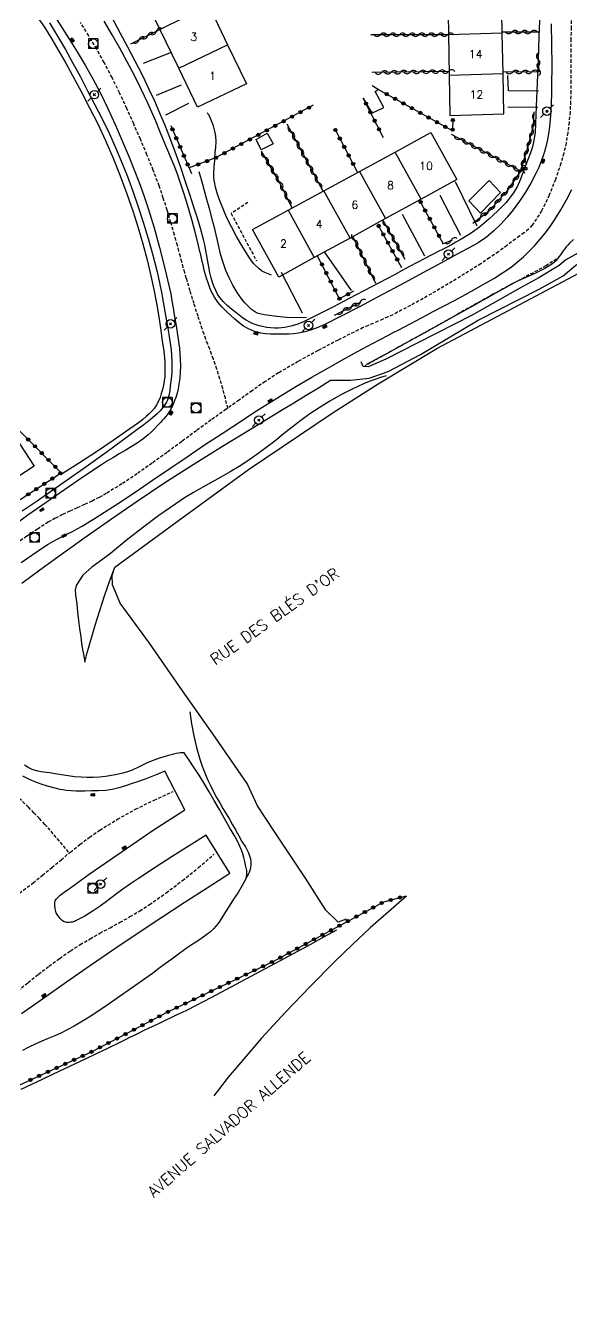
# Model space of a CAD drawing. Header units: millimetres. Extents: x 137000 to 138002, y 152999 to 154002.
# Drawn here: x 137504.5 to 137589.9, y 153598.2 to 153796.7 of the extents above; entities that cross this region are included whole.
import ezdxf
from ezdxf.enums import TextEntityAlignment as Align

# ---------------------------------------------------------------- set-up
doc = ezdxf.new("R2010")
doc.units = ezdxf.units.MM
doc.linetypes.add('DASHED', pattern=[0.75, 0.5, -0.25])
doc.layers.get('0').update_dxf_attribs({"linetype": 'CONTINUOUS'})
for name, color, linetype in [('W0001', 6, 'DASHED'), ('W0008', 7, 'CONTINUOUS'), ('W0014', 7, 'CONTINUOUS'), ('W0017', 7, 'CONTINUOUS'), ('W0101', 7, 'CONTINUOUS'), ('W0104', 1, 'CONTINUOUS'), ('W0112', 1, 'DASHED'), ('W0211', 2, 'CONTINUOUS'), ('W0214', 2, 'CONTINUOUS'), ('W0300', 7, 'CONTINUOUS'), ('W0310', 3, 'CONTINUOUS'), ('W0323', 7, 'CONTINUOUS'), ('W0330', 7, 'CONTINUOUS'), ('W0333', 7, 'CONTINUOUS'), ('W0401', 7, 'CONTINUOUS'), ('W0420', 7, 'CONTINUOUS'), ('W0438', 7, 'CONTINUOUS'), ('W0473', 7, 'CONTINUOUS'), ('W0989', 7, 'CONTINUOUS'), ('W0991', 7, 'CONTINUOUS'), ('W1102', 7, 'CONTINUOUS')]:
    doc.layers.add(name, color=color, linetype=linetype)
doc.styles.get("Standard").update_dxf_attribs({"font": 'romans.shx', "width": 0.85})

# ---------------------------------------------------------------- blocks, each defined once
blk = doc.blocks.new('T401')
for p, q in [((-0.3, 0.3), (0, 0.3)), ((-0.3, -0.25), (-0.3, 0.3)), ((-0.3, 0.15), (0, 0.15)), ((-0.3, 0), (0, 0)), ((0, 0.3), (0, -0.25)), ((-0.3, -0.15), (0, -0.15)), ((-0.3, -0.25), (-0.3, -0.3)), ((-0.3, -0.3), (0, -0.3)), ((0, -0.3), (0, -0.25))]:
    blk.add_line(p, q)
blk = doc.blocks.new('T473')
for p, q in [((-0.166667, 0.166667), (0.166667, -0.166667)), ((-0.166667, -0.166667), (0.166667, 0.166667)), ((0.500001, 0.500001), (1.000002, 1.000002)), ((-1.000002, -1.000002), (-0.500001, -0.500001))]:
    blk.add_line(p, q)
blk.add_ellipse((0, 0), major_axis=(0.471405, 0.471405), ratio=1, start_param=5.4977871438, end_param=11.780972451)
blk = doc.blocks.new('T420')
for p, q in [((0.75, 0.75), (-0.75, 0.75)), ((-0.75, 0.75), (-0.75, -0.75)), ((0.75, 0.75), (0.75, -0.75)), ((0.75, -0.75), (-0.75, -0.75))]:
    blk.add_line(p, q)
blk.add_ellipse((0, 0), major_axis=(-0.53, 0.53), ratio=1, start_param=3.926991, end_param=10.210176)
blk = doc.blocks.new('T438')
for p, q in [((-0.4, 0.2), (0.4, 0.2)), ((-0.4, -0.2), (-0.4, 0.2)), ((0.15, 1.1), (-0.3, 1.1)), ((-0.3, 1.1), (-0.3, 0.5)), ((-0.3, 0.5), (0.15, 0.5)), ((0.3, 0.65), (0.3, 0.95)), ((0.4, 0.2), (0.4, -0.2))]:
    blk.add_line(p, q)
at = {"flags": 128}
for points in [[(-0.4, -0.2), (0.4, 0.2)], [(0.4, -0.2), (-0.4, -0.2)]]:
    blk.add_lwpolyline(points, dxfattribs=at)
for centre, major_axis, start_param, end_param in [((0.15, 0.95), (0.106, -0.106), 0.785398, 2.356194), ((0.15, 0.65), (0.106, 0.106), 3.926991, 5.497787)]:
    blk.add_ellipse(centre, major_axis=major_axis, ratio=1, start_param=start_param, end_param=end_param)
blk = doc.blocks.new('t310o')
at = {"color": 0, "linetype": 'Continuous'}
for centre, start, end in [((-0.5, 0.38), 216.8699, 323.1304), ((0.5, -0.37), 36.8699, 143.1303)]:
    blk.add_arc(centre, 0.625, start, end, dxfattribs=at)
blk = doc.blocks.new('t323o')
at = {"color": 0, "linetype": 'Continuous'}
for radius in [0.25, 0.15]:
    blk.add_circle((0, 0), radius, dxfattribs=at)

msp = doc.modelspace()

# ---------------------------------------------------------------- linework, layer by layer
at = {"layer": 'W0001'}
for points in [[(137536.14, 153736.95), (137535.76, 153738.48), (137535.35, 153740), (137534.91, 153741.51), (137534.44, 153743.01), (137534.17, 153743.81), (137533.89, 153744.6), (137533.6, 153745.39), (137533.31, 153746.17), (137533.01, 153746.95), (137532.71, 153747.74), (137532.42, 153748.52), (137532.15, 153749.32), (137531.49, 153751.29), (137530.86, 153753.27), (137530.25, 153755.26), (137529.65, 153757.26), (137529.41, 153758.1), (137529.17, 153758.94), (137528.95, 153759.79), (137528.72, 153760.64), (137528.5, 153761.49), (137528.27, 153762.34), (137528.03, 153763.18), (137527.79, 153764.02), (137527.23, 153765.94), (137526.66, 153767.86), (137526.05, 153769.77), (137525.4, 153771.66), (137524.48, 153774.11), (137523.5, 153776.54), (137522.48, 153778.95), (137521.42, 153781.35), (137520.33, 153783.77), (137519.21, 153786.19), (137518.04, 153788.58), (137516.8, 153790.94), (137515.63, 153793.04), (137514.4, 153795.12), (137513.12, 153797.16)], [(137589.81, 153798.23), (137589.82, 153796.42), (137589.8, 153794.61), (137589.77, 153792.98), (137589.77, 153791.36), (137589.79, 153789.73), (137589.79, 153788.1), (137589.79, 153786.47), (137589.74, 153784.84), (137589.66, 153783.22), (137589.51, 153781.59), (137589.3, 153779.97), (137589.04, 153778.36), (137588.68, 153776.76), (137588.23, 153775.18), (137587.37, 153772.67), (137586.41, 153770.19), (137585.22, 153767.78), (137583.74, 153765.53), (137583.16, 153764.9), (137582.5, 153764.35), (137581.8, 153763.86), (137581.13, 153763.36), (137579.8, 153762.36), (137578.46, 153761.38), (137577.09, 153760.43), (137575.71, 153759.51), (137572.52, 153757.5), (137569.29, 153755.56), (137566.02, 153753.69), (137562.69, 153751.92), (137561.94, 153751.54), (137561.18, 153751.19), (137560.41, 153750.85), (137559.64, 153750.52), (137558.87, 153750.19), (137558.1, 153749.86), (137557.33, 153749.52), (137556.57, 153749.16), (137553.4, 153747.58), (137550.25, 153745.95), (137547.14, 153744.25), (137544.08, 153742.45), (137541.98, 153741.1), (137539.94, 153739.67), (137537.91, 153738.21), (137535.88, 153736.77)], [(137535.88, 153736.77), (137533.54, 153735.11), (137531.23, 153733.42), (137528.93, 153731.72), (137526.63, 153730.02), (137524.3, 153728.34), (137521.95, 153726.7), (137519.56, 153725.12), (137517.12, 153723.61), (137516.02, 153722.99), (137514.89, 153722.42), (137513.74, 153721.89), (137512.59, 153721.37), (137511.43, 153720.86), (137510.29, 153720.32), (137509.16, 153719.74), (137508.06, 153719.12), (137506.36, 153718.06), (137504.71, 153716.94), (137503.08, 153715.78)], [(137508.38, 153671), (137507.54, 153671.93), (137506.69, 153672.84), (137505.82, 153673.73), (137504.95, 153674.62), (137503.89, 153675.63), (137502.81, 153676.62), (137501.7, 153677.58), (137500.59, 153678.53), (137499.47, 153679.47), (137498.35, 153680.42), (137497.25, 153681.38), (137496.17, 153682.37), (137493.5, 153684.89), (137490.87, 153687.45), (137488.28, 153690.04), (137485.72, 153692.68)], [(137516.08, 153671), (137516.09, 153671.01), (137516.1, 153671.01), (137516.11, 153671.02), (137516.12, 153671.02), (137518.88, 153672.72), (137521.71, 153674.29), (137524.61, 153675.73), (137527.58, 153677.04)], [(137491.71, 153653.05), (137494.88, 153655.13), (137498.01, 153657.25), (137501.11, 153659.42), (137504.17, 153661.64), (137505.68, 153662.79), (137507.16, 153663.98), (137508.61, 153665.18), (137510.06, 153666.4), (137511.52, 153667.61), (137513, 153668.79), (137514.52, 153669.93), (137516.08, 153671)], [(137511.25, 153667.6), (137508.38, 153671)], [(137503.28, 153645.94), (137504.9, 153647.23), (137506.53, 153648.52), (137508.18, 153649.78), (137509.85, 153651), (137511.56, 153652.18), (137513.06, 153653.15), (137514.6, 153654.06), (137516.15, 153654.93), (137517.72, 153655.78), (137519.29, 153656.63), (137520.84, 153657.51), (137522.38, 153658.42), (137523.88, 153659.39), (137526.5, 153661.23), (137529.06, 153663.16), (137531.55, 153665.17), (137533.98, 153667.26)]]:
    msp.add_lwpolyline(points, dxfattribs=at)
at = {"layer": 'W0008'}
for points in [[(137509.1, 153798.11), (137510.21, 153796.41), (137511.29, 153794.68), (137512.56, 153792.6), (137513.81, 153790.51), (137515.01, 153788.39), (137516.16, 153786.23), (137517.38, 153783.76), (137518.53, 153781.25), (137519.63, 153778.72), (137520.69, 153776.17), (137521.49, 153774.18), (137522.26, 153772.18), (137523, 153770.17), (137523.68, 153768.13), (137524.61, 153765.1), (137525.47, 153762.05), (137526.26, 153758.97), (137526.99, 153755.89), (137527.21, 153754.81), (137527.41, 153753.72), (137527.59, 153752.63), (137527.77, 153751.54), (137528.05, 153749.8), (137528.34, 153748.05), (137528.58, 153746.3), (137528.71, 153744.53), (137528.73, 153743.56), (137528.7, 153742.59), (137528.62, 153741.63), (137528.49, 153740.67), (137528.36, 153739.98), (137528.21, 153739.29), (137528.01, 153738.62), (137527.77, 153737.96), (137527.54, 153737.42), (137527.28, 153736.89), (137526.98, 153736.37), (137526.66, 153735.88), (137526.42, 153735.57), (137526.16, 153735.28), (137525.88, 153735), (137525.61, 153734.72), (137525.15, 153734.21), (137524.69, 153733.71), (137524.21, 153733.22), (137523.7, 153732.76), (137522.84, 153732.1), (137521.95, 153731.48), (137521.03, 153730.9), (137520.1, 153730.34), (137519.17, 153729.79), (137518.24, 153729.25), (137517.31, 153728.69), (137516.4, 153728.1), (137513.49, 153726.17), (137510.6, 153724.2), (137507.72, 153722.22), (137504.86, 153720.21), (137502.84, 153718.74)], [(137503.85, 153712.85), (137507.31, 153715.23), (137508.04, 153715.69), (137508.79, 153716.12), (137509.55, 153716.52), (137510.31, 153716.91), (137511.08, 153717.3), (137511.85, 153717.69), (137512.6, 153718.1), (137513.35, 153718.53), (137516.15, 153720.25), (137518.91, 153722.02), (137521.65, 153723.83), (137524.38, 153725.67), (137527.09, 153727.51), (137529.8, 153729.36), (137532.52, 153731.2), (137535.26, 153733.01), (137536.91, 153734.09), (137538.57, 153735.17), (137540.22, 153736.25), (137541.88, 153737.32)], [(137526.31, 153680.23), (137525.29, 153679.8), (137524.26, 153679.4), (137523.23, 153679.01), (137522.19, 153678.64), (137521.18, 153678.29), (137520.15, 153677.93), (137519.11, 153677.62), (137518.06, 153677.38), (137516.99, 153677.23), (137515.91, 153677.16), (137514.84, 153677.14), (137513.77, 153677.12), (137513.07, 153677.11), (137512.37, 153677.11), (137511.67, 153677.14), (137510.97, 153677.21), (137509.94, 153677.38), (137508.93, 153677.61), (137507.93, 153677.89), (137506.95, 153678.22), (137505.98, 153678.59), (137505.04, 153679), (137504.11, 153679.47)], [(137529.42, 153674.19), (137526.31, 153680.26)], [(137524.49, 153671), (137529.42, 153674.22)], [(137532.76, 153670.26), (137530.09, 153668.59), (137527.43, 153666.91), (137524.78, 153665.21), (137522.15, 153663.49), (137520.93, 153662.66), (137519.73, 153661.79), (137518.55, 153660.9), (137517.37, 153660.01), (137516.17, 153659.14), (137514.94, 153658.31), (137513.66, 153657.54), (137512.34, 153656.86), (137512.17, 153656.78), (137511.98, 153656.72), (137511.8, 153656.67), (137511.61, 153656.63), (137511.37, 153656.61), (137511.13, 153656.6), (137510.89, 153656.62), (137510.66, 153656.68), (137510.45, 153656.78), (137510.26, 153656.92), (137510.09, 153657.08), (137509.93, 153657.24), (137509.75, 153657.44), (137509.59, 153657.65), (137509.44, 153657.87), (137509.31, 153658.11), (137509.24, 153658.31), (137509.19, 153658.51), (137509.15, 153658.72), (137509.12, 153658.93), (137509.11, 153659.05), (137509.1, 153659.18), (137509.09, 153659.3), (137509.08, 153659.43), (137509.08, 153659.56), (137509.09, 153659.69), (137509.11, 153659.81), (137509.15, 153659.94), (137509.22, 153660.1), (137509.32, 153660.26), (137509.43, 153660.39), (137509.55, 153660.52), (137509.93, 153660.87), (137510.34, 153661.19), (137510.76, 153661.48), (137511.18, 153661.77), (137514.47, 153664.13), (137517.78, 153666.45), (137521.12, 153668.74), (137524.49, 153671)], [(137536.46, 153664.3), (137532.76, 153670.26)], [(137503.88, 153642.39), (137507.17, 153644.7), (137510.93, 153647.33), (137514.69, 153649.94), (137518.48, 153652.53), (137522.28, 153655.1), (137525.8, 153657.43), (137529.34, 153659.74), (137532.89, 153662.03), (137536.46, 153664.3)]]:
    msp.add_lwpolyline(points, dxfattribs=at)
at = {"layer": 'W0014'}
for points in [[(137508.24, 153797.12), (137509.5, 153795.06), (137510.74, 153792.96), (137511.93, 153790.83), (137513.08, 153788.68), (137514.22, 153786.53), (137515.36, 153784.33), (137516.48, 153782.13), (137517.57, 153779.91), (137518.59, 153777.66), (137519.54, 153775.41), (137520.43, 153773.13), (137521.27, 153770.84), (137522.07, 153768.53), (137522.9, 153765.99), (137523.68, 153763.43), (137524.42, 153760.85), (137525.08, 153758.26), (137525.48, 153756.5), (137525.84, 153754.73), (137526.15, 153752.95), (137526.46, 153751.17), (137526.75, 153749.46), (137527.03, 153747.75), (137527.27, 153746.03), (137527.4, 153744.3), (137527.41, 153743.52), (137527.38, 153742.73), (137527.32, 153741.94), (137527.24, 153741.16), (137527.15, 153740.42), (137527.06, 153739.67), (137526.91, 153738.93), (137526.69, 153738.21), (137526.55, 153737.9), (137526.38, 153737.61), (137526.19, 153737.33), (137525.99, 153737.06), (137525.78, 153736.79), (137525.56, 153736.53), (137525.32, 153736.28), (137525.07, 153736.04), (137524.06, 153735.17), (137523, 153734.35), (137521.92, 153733.57), (137520.85, 153732.78), (137517.26, 153730.13), (137513.64, 153727.52), (137510, 153724.94), (137506.33, 153722.4), (137505.56, 153721.88), (137504.77, 153721.36), (137503.98, 153720.86)], [(137506.08, 153798.46), (137507.47, 153796.44), (137508.64, 153794.6), (137509.74, 153792.72), (137510.8, 153790.82), (137511.85, 153788.9), (137513.2, 153786.4), (137514.52, 153783.88), (137515.8, 153781.34), (137517, 153778.76), (137518.19, 153776.01), (137519.31, 153773.23), (137520.37, 153770.42), (137521.35, 153767.59), (137522.13, 153765.12), (137522.85, 153762.62), (137523.51, 153760.12), (137524.12, 153757.59), (137524.57, 153755.48), (137524.98, 153753.35), (137525.34, 153751.22), (137525.66, 153749.08), (137525.89, 153747.47), (137526.12, 153745.86), (137526.27, 153744.23), (137526.31, 153742.6), (137526.27, 153741.9), (137526.19, 153741.21), (137526.07, 153740.53), (137525.91, 153739.85), (137525.74, 153739.23), (137525.55, 153738.61), (137525.31, 153738.01), (137525.01, 153737.44), (137524.67, 153736.95), (137524.28, 153736.49), (137523.86, 153736.07), (137523.43, 153735.67), (137522.81, 153735.14), (137522.15, 153734.65), (137521.48, 153734.18), (137520.82, 153733.72), (137518.21, 153731.91), (137515.58, 153730.13), (137512.93, 153728.39), (137510.26, 153726.69)], [(137551.19, 153749.94), (137550.21, 153749.53), (137549.22, 153749.18), (137548.2, 153748.89), (137547.17, 153748.67), (137546.41, 153748.56), (137545.66, 153748.52), (137544.9, 153748.5), (137544.15, 153748.5), (137543.45, 153748.51), (137542.74, 153748.52), (137542.03, 153748.57), (137541.33, 153748.67), (137540.82, 153748.79), (137540.32, 153748.93), (137539.84, 153749.1), (137539.37, 153749.32), (137538.62, 153749.77), (137537.92, 153750.29), (137537.25, 153750.85), (137536.61, 153751.43), (137535.91, 153752.09), (137535.23, 153752.77), (137534.6, 153753.5), (137534.04, 153754.29), (137533.65, 153755.01), (137533.34, 153755.75), (137533.07, 153756.51), (137532.82, 153757.27), (137532.66, 153757.78), (137532.52, 153758.3), (137532.39, 153758.81), (137532.27, 153759.33), (137532.15, 153759.85), (137532.03, 153760.37), (137531.91, 153760.89), (137531.78, 153761.4), (137531.38, 153763.01), (137530.97, 153764.62), (137530.55, 153766.22), (137530.1, 153767.82), (137529.67, 153769.25), (137529.23, 153770.68), (137528.76, 153772.1), (137528.26, 153773.52), (137527.74, 153774.87), (137527.18, 153776.21), (137526.62, 153777.55), (137526.05, 153778.89), (137525.46, 153780.32), (137524.88, 153781.75), (137524.28, 153783.17), (137523.65, 153784.59), (137522.61, 153786.76), (137521.53, 153788.91), (137520.4, 153791.05), (137519.24, 153793.16), (137518.03, 153795.27), (137516.79, 153797.37)], [(137547.85, 153750.37), (137546.94, 153750.02), (137546, 153749.74), (137545.04, 153749.55), (137544.07, 153749.44), (137543.44, 153749.42), (137542.81, 153749.47), (137542.19, 153749.56), (137541.57, 153749.68), (137541.07, 153749.81), (137540.57, 153749.96), (137540.09, 153750.14), (137539.61, 153750.36), (137539.02, 153750.69), (137538.46, 153751.06), (137537.91, 153751.46), (137537.39, 153751.87), (137536.72, 153752.41), (137536.06, 153752.98), (137535.44, 153753.58), (137534.89, 153754.25), (137534.55, 153754.76), (137534.26, 153755.3), (137534.02, 153755.87), (137533.8, 153756.44), (137533.54, 153757.28), (137533.33, 153758.14), (137533.16, 153759), (137533.02, 153759.86), (137532.88, 153760.73), (137532.73, 153761.59), (137532.57, 153762.45), (137532.36, 153763.3), (137531.88, 153765.04), (137531.36, 153766.76), (137530.8, 153768.47), (137530.24, 153770.17), (137529.48, 153772.44), (137528.72, 153774.71), (137527.92, 153776.97), (137527.08, 153779.2), (137526.32, 153781.11), (137525.53, 153783), (137524.71, 153784.88), (137523.85, 153786.74), (137522.78, 153788.95), (137521.67, 153791.14), (137520.53, 153793.32), (137519.37, 153795.48), (137518, 153798.03)], [(137584.92, 153798.6), (137584.8, 153794.98), (137584.68, 153791.36), (137584.53, 153787.74), (137584.36, 153784.12), (137584.31, 153782.78), (137584.27, 153781.43), (137584.19, 153780.08), (137584, 153778.74), (137583.77, 153777.77), (137583.46, 153776.82), (137583.12, 153775.88), (137582.76, 153774.96), (137582.35, 153773.84), (137581.92, 153772.72), (137581.43, 153771.62), (137580.82, 153770.58), (137579.65, 153769.08), (137578.34, 153767.71), (137576.94, 153766.44), (137575.5, 153765.24), (137574.78, 153764.69), (137574.02, 153764.18), (137573.25, 153763.7), (137572.48, 153763.23), (137571.8, 153762.85), (137571.12, 153762.47), (137570.43, 153762.11), (137569.74, 153761.75), (137569.04, 153761.4), (137568.35, 153761.05), (137567.65, 153760.7), (137566.96, 153760.34), (137565.77, 153759.7), (137564.58, 153759.07), (137563.39, 153758.43), (137562.2, 153757.79), (137561.01, 153757.15), (137559.82, 153756.51), (137558.63, 153755.88), (137557.43, 153755.25), (137555.04, 153754.01), (137552.65, 153752.79), (137550.25, 153751.58), (137547.85, 153750.37)], [(137586.7, 153796.96), (137586.77, 153793.75), (137586.8, 153790.54), (137586.78, 153787.33), (137586.76, 153786.01), (137586.72, 153784.69), (137586.66, 153783.37), (137586.55, 153782.05), (137586.43, 153780.92), (137586.28, 153779.79), (137586.09, 153778.67), (137585.83, 153777.55), (137585.53, 153776.54), (137585.17, 153775.53), (137584.76, 153774.55), (137584.31, 153773.59), (137583.53, 153772.11), (137582.69, 153770.67), (137581.77, 153769.27), (137580.78, 153767.93), (137579.83, 153766.78), (137578.82, 153765.67), (137577.75, 153764.63), (137576.6, 153763.66), (137575.29, 153762.76), (137573.9, 153761.97), (137572.48, 153761.25), (137571.08, 153760.5), (137568.87, 153759.28), (137566.65, 153758.07), (137564.43, 153756.87), (137562.2, 153755.68), (137559.46, 153754.23), (137556.71, 153752.79), (137553.95, 153751.36), (137551.19, 153749.94)], [(137541.86, 153737.31), (137544.31, 153738.82), (137546.78, 153740.31), (137549.26, 153741.77), (137551.76, 153743.21), (137554.09, 153744.51), (137556.44, 153745.77), (137558.79, 153747.02), (137561.15, 153748.27), (137562.02, 153748.74), (137562.9, 153749.2), (137563.78, 153749.67), (137564.66, 153750.13), (137565.54, 153750.59), (137566.42, 153751.05), (137567.3, 153751.52), (137568.17, 153751.98), (137569.88, 153752.88), (137571.59, 153753.78), (137573.29, 153754.69), (137574.97, 153755.63), (137576.36, 153756.42), (137577.75, 153757.22), (137579.12, 153758.06), (137580.43, 153758.98), (137581.41, 153759.76), (137582.36, 153760.59), (137583.26, 153761.46), (137584.13, 153762.37), (137584.98, 153763.33), (137585.8, 153764.32), (137586.57, 153765.34), (137587.3, 153766.4), (137588.24, 153767.93), (137589.12, 153769.5), (137589.93, 153771.11)]]:
    msp.add_lwpolyline(points, dxfattribs=at)
at = {"layer": 'W0017'}
for points in [[(137527.3, 153792.51), (137522.91, 153790.79)], [(137584.73, 153786.44), (137580.02, 153786.53), (137579.91, 153788.91)], [(137524.97, 153785.85), (137528.91, 153787.45)], [(137526.44, 153782.75), (137530.06, 153784.56)], [(137584.62, 153783.98), (137579.94, 153783.93)], [(137575.12, 153765.36), (137571.76, 153772.29)], [(137618.13, 153770.72), (137614.06, 153769.39), (137604.52, 153766.02), (137600.63, 153765.04), (137596.91, 153764.04), (137593.67, 153762.3), (137590.88, 153761.16), (137588.98, 153760.12), (137587.95, 153759.22), (137584.67, 153757.27), (137581.82, 153755.69), (137574.38, 153751.47), (137565.87, 153747.16), (137560.83, 153744.61), (137558.1, 153743.4), (137557.33, 153743.44), (137557.02, 153744.18)], [(137572.59, 153763.89), (137569.34, 153770.15)], [(137552.22, 153741.3), (137555.31, 153741.32), (137558.24, 153741.63), (137561.24, 153742.69), (137566.26, 153745.33), (137575.31, 153750.68), (137584.84, 153755.53), (137588.58, 153757.59), (137590.24, 153759), (137591.14, 153759.76), (137594.1, 153760.95), (137598.78, 153762.69), (137607.14, 153765.24), (137617.55, 153768.38)], [(137566.95, 153760.69), (137563.46, 153767.17)], [(137555.49, 153755.33), (137551.27, 153761.34)], [(137544.51, 153758.17), (137547.75, 153751.82)]]:
    msp.add_lwpolyline(points, dxfattribs=at)
at = {"layer": 'W0101'}
for points in [[(137525.52, 153796.16), (137522.57, 153802.26)], [(137570.53, 153801.62), (137570.64, 153795.29)], [(137579.06, 153795.54), (137578.93, 153801.85)], [(137533.15, 153799.83), (137536.11, 153793.72)], [(137528.47, 153790.06), (137525.52, 153796.16)], [(137570.64, 153795.29), (137570.74, 153788.97)], [(137579.19, 153789.22), (137579.06, 153795.54)], [(137536.11, 153793.72), (137539.07, 153787.61), (137531.42, 153783.96)], [(137531.42, 153783.96), (137528.47, 153790.06)], [(137570.74, 153788.97), (137570.84, 153782.64), (137579.32, 153782.91)], [(137579.32, 153782.91), (137579.19, 153789.22)], [(137562.3, 153776.95), (137567.87, 153779.98), (137571.98, 153772.64)], [(137556.73, 153773.92), (137562.3, 153776.95)], [(137551.16, 153770.89), (137556.73, 153773.92)], [(137545.59, 153767.86), (137551.16, 153770.89)], [(137571.98, 153772.64), (137566.4, 153769.6)], [(137566.4, 153769.6), (137560.82, 153766.55)], [(137549.67, 153760.47), (137544.1, 153757.43), (137540.02, 153764.83), (137545.59, 153767.86)], [(137560.82, 153766.55), (137555.25, 153763.51)], [(137555.25, 153763.51), (137549.67, 153760.47)]]:
    msp.add_lwpolyline(points, dxfattribs=at)
at = {"layer": 'W0104'}
for points in [[(137560.52, 153783.91), (137559.2, 153786.41), (137559.68, 153786.73), (137558.73, 153787.29)], [(137557.33, 153785.37), (137558.66, 153783.03), (137560.52, 153783.91)], [(137578.81, 153770.62), (137575.66, 153767.42), (137573.85, 153769.33), (137576.99, 153772.49)], [(137576.99, 153772.49), (137578.81, 153770.62)]]:
    msp.add_lwpolyline(points, dxfattribs=at)
for points in [[(137542.32, 153779.9), (137543.25, 153778.23), (137541.38, 153777.29), (137540.57, 153778.92)], [(137505.87, 153727.9), (137501.96, 153725.35), (137499.04, 153729.82), (137502.95, 153732.38), (137505.87, 153727.9)]]:
    msp.add_lwpolyline(points, close=True, dxfattribs=at)
at = {"layer": 'W0112'}
for points in [[(137539.29, 153769.06), (137536.66, 153767.37), (137540.63, 153759.97)], [(137587.54, 153760.24), (137585.87, 153759.17), (137577.65, 153754.75), (137566.95, 153748.73), (137557.56, 153743.55)]]:
    msp.add_lwpolyline(points, dxfattribs=at)
at = {"layer": 'W0211'}
for points in [[(137542.98, 153757.74), (137542.44, 153757.9), (137541.92, 153758.12), (137541.43, 153758.4), (137540.98, 153758.74), (137540.18, 153759.54), (137539.51, 153760.44), (137538.92, 153761.39), (137538.35, 153762.33), (137537.49, 153763.78), (137536.7, 153765.27), (137535.96, 153766.78), (137535.3, 153768.33), (137534.9, 153769.35), (137534.53, 153770.39), (137534.23, 153771.46), (137534.03, 153772.55), (137533.98, 153772.98), (137533.97, 153773.41), (137533.97, 153773.85), (137534, 153774.28), (137534.03, 153774.71), (137534.06, 153775.15), (137534.1, 153775.58), (137534.12, 153776.01), (137534.17, 153776.85), (137534.26, 153777.7), (137534.31, 153778.56), (137534.26, 153779.41), (137534.11, 153780.23), (137533.88, 153781.02), (137533.59, 153781.8), (137533.26, 153782.55), (137533.2, 153782.69), (137533.12, 153782.82), (137533.04, 153782.94), (137532.94, 153783.06)], [(137590.2, 153763.28), (137589.59, 153762.71), (137589.33, 153762.42), (137589.08, 153762.13), (137588.84, 153761.82), (137588.61, 153761.51), (137588.38, 153761.19), (137588.16, 153760.88), (137587.92, 153760.57), (137587.68, 153760.26), (137587.58, 153760.14), (137587.48, 153760), (137587.38, 153759.88), (137587.25, 153759.77), (137586.5, 153759.23), (137585.71, 153758.75), (137584.89, 153758.33), (137584.05, 153757.94), (137583.21, 153757.57), (137582.37, 153757.21), (137581.54, 153756.83), (137580.73, 153756.42), (137579.7, 153755.86), (137578.67, 153755.29), (137577.65, 153754.72), (137576.63, 153754.15), (137575.61, 153753.57), (137574.59, 153753), (137573.57, 153752.42), (137572.55, 153751.85), (137568.87, 153749.82), (137565.19, 153747.79), (137561.51, 153745.76), (137557.83, 153743.74)], [(137560.9, 153741.97), (137560, 153741.71), (137559.11, 153741.42), (137558.23, 153741.09), (137557.37, 153740.73), (137555.58, 153739.9), (137553.82, 153739), (137552.1, 153738.04), (137550.42, 153737.01), (137548.97, 153736.05), (137547.56, 153735.03), (137546.18, 153733.97), (137544.82, 153732.89), (137543.47, 153731.81), (137542.1, 153730.74), (137540.7, 153729.7), (137539.28, 153728.71), (137537.9, 153727.83), (137536.49, 153726.98), (137535.07, 153726.17), (137533.64, 153725.37), (137532.21, 153724.58), (137530.79, 153723.76), (137529.39, 153722.91), (137528.01, 153722.02), (137525.38, 153720.18), (137522.8, 153718.27), (137520.27, 153716.28), (137517.79, 153714.24), (137516.39, 153713.19), (137514.87, 153712.13), (137513.45, 153710.85), (137512.44, 153709.25), (137512.27, 153708.53), (137512.31, 153707.78), (137512.43, 153707.07), (137512.53, 153706.39), (137512.64, 153705.09), (137512.78, 153703.79), (137512.95, 153702.5), (137513.13, 153701.21), (137513.28, 153700.22), (137513.44, 153699.22), (137513.61, 153698.23), (137513.8, 153697.25)], [(137530.21, 153689.51), (137530.48, 153687.64), (137530.82, 153685.78), (137531.25, 153683.94), (137531.76, 153682.12), (137532.13, 153681.04), (137532.54, 153679.98), (137532.99, 153678.93), (137533.48, 153677.9), (137533.92, 153677.01), (137534.39, 153676.14), (137534.88, 153675.28), (137535.38, 153674.42), (137535.89, 153673.57), (137536.4, 153672.72), (137536.9, 153671.86), (137537.39, 153671)], [(137537.39, 153671), (137537.51, 153670.78), (137537.63, 153670.57), (137537.75, 153670.35), (137537.87, 153670.14), (137538.36, 153669.27), (137538.89, 153668.41), (137539.37, 153667.49), (137539.68, 153666.52), (137539.74, 153666.07), (137539.73, 153665.62), (137539.68, 153665.17), (137539.59, 153664.73), (137539.49, 153664.41), (137539.35, 153664.1), (137539.19, 153663.81), (137539.03, 153663.52), (137538.41, 153662.4), (137537.74, 153661.3), (137537.04, 153660.22), (137536.34, 153659.15), (137535.78, 153658.25), (137535.22, 153657.33), (137534.61, 153656.45), (137533.91, 153655.63), (137533.41, 153655.15), (137532.87, 153654.71), (137532.31, 153654.29), (137531.73, 153653.9), (137531.15, 153653.53), (137530.57, 153653.16), (137529.99, 153652.78), (137529.43, 153652.38), (137528.41, 153651.64), (137527.39, 153650.89), (137526.37, 153650.14), (137525.36, 153649.39), (137524.34, 153648.64), (137523.31, 153647.9), (137522.29, 153647.16), (137521.25, 153646.43), (137519.01, 153644.87), (137516.75, 153643.3), (137514.46, 153641.79), (137512.1, 153640.39), (137511.12, 153639.86), (137510.11, 153639.38), (137509.09, 153638.92), (137508.07, 153638.48), (137507.04, 153638.05), (137506.02, 153637.59), (137505.01, 153637.12), (137504.02, 153636.6)], [(137564.06, 153660.69), (137561.25, 153658.29), (137558.41, 153655.76), (137555.63, 153653.17), (137552.9, 153650.53), (137549, 153646.6), (137545.17, 153642.6), (137541.42, 153638.51), (137537.79, 153634.33), (137536.21, 153632.42), (137534.68, 153630.48), (137533.94, 153629.52)]]:
    msp.add_lwpolyline(points, dxfattribs=at)
at = {"layer": 'W0214'}
for points in [[(137513.8, 153697.25), (137514.17, 153698.71), (137514.57, 153700.16), (137514.99, 153701.61), (137515.42, 153703.06), (137516.14, 153705.34), (137516.88, 153707.61), (137517.66, 153709.87), (137518.46, 153712.11)], [(137503.82, 153630.54), (137505.5, 153631.35), (137507.18, 153632.14), (137508.86, 153632.94), (137510.55, 153633.73), (137512.23, 153634.52), (137513.91, 153635.32), (137515.59, 153636.11), (137517.27, 153636.92), (137517.98, 153637.26), (137518.7, 153637.61), (137519.41, 153637.96), (137520.13, 153638.31), (137520.84, 153638.67), (137521.55, 153639.02), (137522.27, 153639.37), (137522.98, 153639.71), (137523.84, 153640.12), (137524.69, 153640.53), (137525.55, 153640.93), (137526.41, 153641.33), (137527.26, 153641.74), (137528.12, 153642.15), (137528.97, 153642.56), (137529.82, 153642.98), (137533.66, 153644.95), (137537.47, 153646.96), (137541.27, 153649), (137545.07, 153651.04), (137547.11, 153652.13), (137549.14, 153653.23), (137551.18, 153654.34), (137553.21, 153655.45)]]:
    msp.add_lwpolyline(points, dxfattribs=at)
at = {"layer": 'W0300'}
msp.add_lwpolyline([(137548.44, 153751.1), (137546.9, 153751.06), (137545.35, 153751.11), (137543.81, 153751.24), (137542.28, 153751.45), (137541.82, 153751.52), (137541.36, 153751.61), (137540.91, 153751.75), (137540.48, 153751.94), (137539.86, 153752.36), (137539.3, 153752.85), (137538.8, 153753.4), (137538.34, 153753.97), (137537.59, 153755.03), (137536.93, 153756.14), (137536.35, 153757.29), (137535.83, 153758.47), (137535.5, 153759.38), (137535.21, 153760.3), (137534.96, 153761.23), (137534.74, 153762.17), (137534.53, 153763.11), (137534.32, 153764.04), (137534.11, 153764.98), (137533.87, 153765.91), (137533.33, 153767.91), (137532.78, 153769.9), (137532.22, 153771.89), (137531.66, 153773.88)], dxfattribs=at)
at = {"layer": 'W0310'}
for points in [[(137525.56, 153796.09), (137520.9, 153793.81)], [(137570.64, 153795.27), (137558.49, 153795.27)], [(137584.77, 153795.69), (137579.05, 153795.7)], [(137584.62, 153792.36), (137584.77, 153789.49), (137579.19, 153789.42)], [(137570.73, 153789.54), (137558.67, 153789.36)], [(137574.46, 153765.86), (137577.17, 153767.92), (137580.06, 153771.16), (137581.96, 153773.95), (137581.9, 153773.98), (137583.11, 153777.82), (137583.95, 153781.05), (137584.07, 153783.23)], [(137551.03, 153770.82), (137545.42, 153781.32)], [(137581.96, 153773.95), (137571.11, 153779.69)], [(137546.2, 153768.19), (137544.28, 153772.15), (137541.39, 153777.1)], [(137560.4, 153766.32), (137563.85, 153760.2)], [(137559.27, 153756.43), (137555.7, 153763.76)], [(137571.23, 153763.19), (137569.64, 153762.58)], [(137556.86, 153753.46), (137552.79, 153751.44)]]:
    msp.add_lwpolyline(points, dxfattribs=at)
at = {"layer": 'W0323'}
for points in [[(137560.47, 153779.16), (137557.33, 153785.36)], [(137571.33, 153782.18), (137571.29, 153780.24), (137559.68, 153786.73)], [(137549.5, 153784.25), (137534.23, 153776.04), (137530.1, 153774.48)], [(137527.21, 153781.09), (137530.47, 153773.61)], [(137552.92, 153780.48), (137556.43, 153773.76)], [(137569.88, 153762.55), (137566.13, 153769.45)], [(137563.37, 153758.86), (137559.66, 153765.53)], [(137555.79, 153755.2), (137553.62, 153754.04), (137550.18, 153760.71)], [(137503.67, 153722.66), (137510.1, 153726.85), (137503.58, 153733.39)], [(137450.86, 153598.16), (137471.35, 153615.09), (137482.39, 153620.82), (137494.95, 153627.05), (137503.63, 153631.25), (137514.93, 153636.45), (137526.75, 153642.62), (137543.25, 153650.53), (137560.54, 153659.83), (137564.09, 153660.77)]]:
    msp.add_lwpolyline(points, dxfattribs=at)
at = {"layer": 'W0330'}
for points in [[(137543.31, 153671), (137540.78, 153674.81), (137539.17, 153678.33), (137533.82, 153686.08), (137529.07, 153692.78), (137523.88, 153700.21), (137519.3, 153706.47), (137518.09, 153709.33), (137518.04, 153710.78), (137518.46, 153712.11), (137528.22, 153719.24), (137539.38, 153727.38), (137552.61, 153736.29), (137559.67, 153740.74), (137568.83, 153746.28), (137583.5, 153754), (137591.02, 153758.03), (137600.62, 153762.07), (137611.69, 153765.2), (137617.1, 153766.55)], [(137553.42, 153656.64), (137551.45, 153658.5), (137548.29, 153663.51), (137543.31, 153671)], [(137554.65, 153657.1), (137553.42, 153656.64)]]:
    msp.add_lwpolyline(points, dxfattribs=at)
at = {"layer": 'W0333'}
for points in [[(137503.95, 153709.6), (137506.73, 153711.67), (137509.54, 153713.72), (137513.65, 153716.66), (137517.78, 153719.56), (137521.95, 153722.42), (137526.15, 153725.22), (137530.71, 153728.14), (137535.31, 153730.99), (137539.93, 153733.8), (137544.55, 153736.63), (137546.46, 153737.8), (137548.38, 153738.97), (137550.3, 153740.14), (137552.22, 153741.31)], [(137529.3, 153683.11), (137529.1, 153683.11), (137528.9, 153683.11), (137528.69, 153683.09), (137528.49, 153683.07), (137528.08, 153682.99), (137527.67, 153682.9), (137527.26, 153682.8), (137526.85, 153682.69), (137526.15, 153682.48), (137525.45, 153682.26), (137524.75, 153682.02), (137524.06, 153681.76), (137523.63, 153681.58), (137523.2, 153681.38), (137522.78, 153681.17), (137522.36, 153680.96), (137521.94, 153680.75), (137521.51, 153680.55), (137521.07, 153680.36), (137520.63, 153680.2), (137519.74, 153679.93), (137518.84, 153679.71), (137517.93, 153679.54), (137517.01, 153679.4), (137516.06, 153679.31), (137515.11, 153679.26), (137514.16, 153679.25), (137513.21, 153679.28), (137512.19, 153679.36), (137511.17, 153679.5), (137510.15, 153679.67), (137509.14, 153679.84), (137508.25, 153679.96), (137507.34, 153680.07), (137506.44, 153680.23), (137505.56, 153680.51), (137504.94, 153680.82), (137504.36, 153681.2)], [(137536.67, 153671), (137536.4, 153671.46), (137536.13, 153671.91), (137535.86, 153672.37), (137535.6, 153672.83), (137534.82, 153674.23), (137534.03, 153675.63), (137533.22, 153677.02), (137532.4, 153678.4), (137531.65, 153679.59), (137530.88, 153680.78), (137530.1, 153681.95), (137529.3, 153683.11)], [(137539, 153663.45), (137539.05, 153663.77), (137539.09, 153664.08), (137539.1, 153664.4), (137539.09, 153664.72), (137539.07, 153664.93), (137539.03, 153665.13), (137538.98, 153665.33), (137538.93, 153665.54), (137538.79, 153666.13), (137538.65, 153666.73), (137538.48, 153667.33), (137538.27, 153667.91), (137537.92, 153668.71), (137537.53, 153669.49), (137537.11, 153670.25), (137536.67, 153671)]]:
    msp.add_lwpolyline(points, dxfattribs=at)
at = {"layer": 'W1102'}
for points in [[(137533.15, 153799.83), (137525.56, 153796.09)], [(137579.06, 153795.54), (137570.64, 153795.27)], [(137528.47, 153790.06), (137536.11, 153793.72)], [(137570.74, 153788.97), (137579.19, 153789.22)], [(137566.4, 153769.6), (137562.3, 153776.95)], [(137556.73, 153773.92), (137560.82, 153766.55)], [(137555.25, 153763.51), (137551.16, 153770.89)], [(137545.59, 153767.86), (137549.67, 153760.47)]]:
    msp.add_lwpolyline(points, dxfattribs=at)

# ---------------------------------------------------------------- block references
at = {"layer": 'W0310'}
for p, rotation in [((137522.25, 153794.47), 206.040913504794), ((137523.6, 153795.13), 206.040913504794), ((137524.95, 153795.79), 206.040913504794), ((137559.99, 153795.27), 179.9925191565994), ((137561.49, 153795.27), 179.9925191565994), ((137562.99, 153795.27), 179.9925191565994), ((137564.49, 153795.27), 179.9925191565994), ((137565.99, 153795.27), 179.9925191565994), ((137567.49, 153795.27), 179.9925191565994), ((137568.99, 153795.27), 179.9925191565994), ((137570.49, 153795.27), 179.9925191565994), ((137580.55, 153795.7), 179.8494860394306), ((137582.05, 153795.7), 179.8494860394306), ((137583.55, 153795.69), 179.8494860394306), ((137584.67, 153791.41), 272.8544340555658), ((137584.75, 153789.91), 272.8544340555658), ((137560.17, 153789.38), 180.8623257241907), ((137561.67, 153789.41), 180.8623257241907), ((137563.17, 153789.43), 180.8623257241907), ((137564.66, 153789.45), 180.8623257241907), ((137566.16, 153789.47), 180.8623257241907), ((137567.66, 153789.5), 180.8623257241907), ((137569.16, 153789.52), 180.8623257241907), ((137570.66, 153789.54), 180.8623257241907), ((137580.69, 153789.44), 180.749525683167), ((137582.19, 153789.46), 180.749525683167), ((137583.69, 153789.48), 180.749525683167), ((137584, 153782), 87.09845029700134), ((137546.08, 153780.08), 118.1149534116223), ((137583.82, 153780.52), 75.30459001612694), ((137546.79, 153778.76), 118.1149534116223), ((137572.44, 153778.99), 152.1029716419772), ((137573.76, 153778.29), 152.1029716419772), ((137583.44, 153779.07), 75.30459001612694), ((137541.96, 153776.12), 120.2881058069715), ((137547.49, 153777.43), 118.1149534116223), ((137548.2, 153776.11), 118.1149534116223), ((137575.09, 153777.59), 152.1029716419772), ((137576.41, 153776.89), 152.1029716419772), ((137577.74, 153776.18), 152.1029716419772), ((137582.6, 153776.19), 72.5508716748415), ((137583.05, 153777.62), 72.5508716748415), ((137542.72, 153774.83), 120.2881058069715), ((137548.91, 153774.79), 118.1149534116223), ((137579.06, 153775.48), 152.1029716419772), ((137580.39, 153774.78), 152.1029716419772), ((137582.15, 153774.76), 72.5508716748415), ((137543.47, 153773.53), 120.2881058069715), ((137544.23, 153772.23), 120.2881058069715), ((137549.62, 153773.46), 118.1149534116223), ((137550.32, 153772.14), 118.1149534116223), ((137580.77, 153772.2), 55.81573156564541), ((137581.72, 153774.08), 152.1029716419772), ((137581.61, 153773.44), 55.81573156564541), ((137544.89, 153770.89), 115.8315748665426), ((137579.9, 153770.98), 48.17672207478871), ((137545.54, 153769.54), 115.8315748665426), ((137577.9, 153768.74), 48.17672207478871), ((137578.9, 153769.86), 48.17672207478871), ((137575.65, 153766.77), 37.36131925790803), ((137576.85, 153767.68), 37.36131925790803), ((137560.9, 153765.42), 299.3577535427008), ((137561.64, 153764.12), 299.3577535427008), ((137555.99, 153763.18), 115.9265706219766), ((137562.38, 153762.81), 299.3577535427008), ((137571.04, 153763.11), 201.0278636473517), ((137556.64, 153761.83), 115.9265706219766), ((137557.3, 153760.48), 115.9265706219766), ((137563.11, 153761.5), 299.3577535427008), ((137557.95, 153759.13), 115.9265706219766), ((137558.61, 153757.78), 115.9265706219766), ((137555.48, 153752.78), 206.4181682148444), ((137556.82, 153753.44), 206.4181682148444), ((137554.14, 153752.11), 206.4181682148444)]:
    msp.add_blockref('t310o', p, dxfattribs=dict(at, rotation=rotation))
at = {"layer": 'W0323'}
for p, rotation in [((137557.76, 153784.51), 116.889874163734), ((137560.99, 153786), 150.8043941503517), ((137562.3, 153785.27), 150.8043941503517), ((137563.61, 153784.54), 150.8043941503517), ((137546.19, 153782.47), 208.2467349749886), ((137547.51, 153783.18), 208.2467349749886), ((137548.84, 153783.89), 208.2467349749886), ((137558.43, 153783.18), 116.889874163734), ((137564.92, 153783.8), 150.8043941503517), ((137566.23, 153783.07), 150.8043941503517), ((137527.48, 153780.49), 293.5573819766703), ((137543.55, 153781.05), 208.2467349749886), ((137544.87, 153781.76), 208.2467349749886), ((137559.11, 153781.84), 116.889874163734), ((137559.79, 153780.5), 116.889874163734), ((137567.54, 153782.34), 150.8043941503517), ((137568.85, 153781.61), 150.8043941503517), ((137570.16, 153780.88), 150.8043941503517), ((137571.33, 153781.94), 268.785535088967), ((137528.08, 153779.11), 293.5573819766703), ((137539.59, 153778.92), 208.2467349749886), ((137540.91, 153779.63), 208.2467349749886), ((137542.23, 153780.34), 208.2467349749886), ((137552.96, 153780.4), 297.6185131203314), ((137553.65, 153779.07), 297.6185131203314), ((137571.3, 153780.44), 268.785535088967), ((137528.68, 153777.74), 293.5573819766703), ((137535.62, 153776.79), 208.2467349749886), ((137536.94, 153777.5), 208.2467349749886), ((137538.26, 153778.21), 208.2467349749886), ((137554.35, 153777.75), 297.6185131203314), ((137529.27, 153776.36), 293.5573819766703), ((137529.87, 153774.99), 293.5573819766703), ((137531.5, 153775.01), 200.7137674538581), ((137532.9, 153775.54), 200.7137674538581), ((137534.3, 153776.08), 208.2467349749886), ((137555.04, 153776.42), 297.6185131203314), ((137555.74, 153775.09), 297.6185131203314), ((137566.3, 153769.14), 118.5172636770314), ((137567.01, 153767.82), 118.5172636770314), ((137559.73, 153765.41), 119.0597069715521), ((137567.73, 153766.51), 118.5172636770314), ((137568.44, 153765.19), 118.5172636770314), ((137560.46, 153764.1), 119.0597069715521), ((137561.19, 153762.79), 119.0597069715521), ((137569.16, 153763.87), 118.5172636770314), ((137561.91, 153761.48), 119.0597069715521), ((137550.87, 153759.38), 117.2645777518921), ((137562.64, 153760.17), 119.0597069715521), ((137551.55, 153758.04), 117.2645777518921), ((137552.24, 153756.71), 117.2645777518921), ((137552.93, 153755.38), 117.2645777518921), ((137554.93, 153754.74), 208.3228047179489), ((137553.62, 153754.04), 117.2645777518921), ((137504.93, 153732.04), 134.8815207290869), ((137505.99, 153730.98), 134.8815207290869), ((137507.05, 153729.92), 134.8815207290869), ((137508.1, 153728.85), 134.8815207290869), ((137509.16, 153727.79), 134.8815207290869), ((137507.44, 153725.12), 33.11841289453299), ((137508.7, 153725.94), 33.11841289453299), ((137509.96, 153726.76), 33.11841289453299), ((137504.93, 153723.48), 33.11841289453299), ((137506.19, 153724.3), 33.11841289453299), ((137560.2, 153659.65), 28.27248966854091), ((137561.62, 153660.12), 14.8133410471782), ((137563.07, 153660.5), 14.8133410471782), ((137556.24, 153657.52), 28.27248966854091), ((137557.56, 153658.23), 28.27248966854091), ((137558.88, 153658.94), 28.27248966854091), ((137552.27, 153655.39), 28.27248966854091), ((137553.6, 153656.1), 28.27248966854091), ((137554.92, 153656.81), 28.27248966854091), ((137549.63, 153653.96), 28.27248966854091), ((137550.95, 153654.67), 28.27248966854091), ((137545.67, 153651.83), 28.27248966854091), ((137546.99, 153652.54), 28.27248966854091), ((137548.31, 153653.25), 28.27248966854091), ((137541.67, 153649.77), 25.6174173297204), ((137543.02, 153650.42), 25.6174173297204), ((137544.35, 153651.12), 28.27248966854091), ((137537.61, 153647.83), 25.6174173297204), ((137538.96, 153648.48), 25.6174173297204), ((137540.32, 153649.13), 25.6174173297204), ((137533.55, 153645.88), 25.6174173297204), ((137534.91, 153646.53), 25.6174173297204), ((137536.26, 153647.18), 25.6174173297204), ((137529.5, 153643.94), 25.6174173297204), ((137530.85, 153644.59), 25.6174173297204), ((137532.2, 153645.23), 25.6174173297204), ((137525.46, 153641.95), 27.57054184542949), ((137526.79, 153642.64), 25.6174173297204), ((137528.14, 153643.29), 25.6174173297204), ((137521.47, 153639.86), 27.57054184542949), ((137522.8, 153640.56), 27.57054184542949), ((137524.13, 153641.25), 27.57054184542949), ((137517.48, 153637.78), 27.57054184542949), ((137518.81, 153638.48), 27.57054184542949), ((137520.14, 153639.17), 27.57054184542949), ((137513.46, 153635.77), 24.68828741987198), ((137514.82, 153636.4), 24.68828741987198), ((137516.15, 153637.09), 27.57054184542949), ((137509.37, 153633.89), 24.68828741987198), ((137510.73, 153634.52), 24.68828741987198), ((137512.1, 153635.15), 24.68828741987198), ((137505.28, 153632.01), 24.68828741987198), ((137506.64, 153632.64), 24.68828741987198), ((137508.01, 153633.27), 24.68828741987198)]:
    msp.add_blockref('t323o', p, dxfattribs=dict(at, rotation=rotation))
at = {"layer": 'W0401'}
for p, rotation in [((137511.69, 153794.35), 211.5483518993874), ((137585.31, 153775.55), 159.1162408112445), ((137551.27, 153749.8), 117.0528759775578), ((137540.59, 153748.73), 74.59478085135771), ((137542.81, 153737.98), 301.7670912120353), ((137527.15, 153736.24), 148.2118847824541), ((137506.98, 153721.2), 124.9920146612138), ((137510.6, 153716.89), 296.532775741596), ((137515.06, 153676.69), 90.99838172811378), ((137520.01, 153668.17), 304.3229992258728), ((137507.45, 153645.07), 304.9444849686415)]:
    msp.add_blockref('T401', p, dxfattribs=dict(at, rotation=rotation))
at = {"layer": 'W0420'}
for p in [(137515.09, 153793.87), (137527.45, 153766.57), (137526.69, 153737.86), (137531.16, 153736.98), (137508.42, 153723.65), (137505.91, 153716.74), (137515, 153661.95)]:
    msp.add_blockref('T420', p, dxfattribs=at)
at = {"layer": 'W0438'}
msp.add_blockref('T438', (137582.48, 153774.35), dxfattribs=at)
at = {"layer": 'W0473'}
for p in [(137515.27, 153785.91), (137586.05, 153783.35), (137570.65, 153761.01), (137527.18, 153750.1), (137548.76, 153749.86), (137540.98, 153735.08), (137516.22, 153662.6)]:
    msp.add_blockref('T473', p, dxfattribs=at)

# ---------------------------------------------------------------- texts
at = {"layer": 'W0989'}
msp.add_text("RUE DES BLÉS D'OR   ", height=1.75, rotation=35.532, dxfattribs=at).set_placement((137534.19, 153696.73))
msp.add_text('AVENUE SALVADOR ALLENDE   ', height=1.75, rotation=41.3577, dxfattribs=at).set_placement((137537.66, 153626.23), align=Align.MIDDLE_CENTER)
at = {"layer": 'W0991'}
for s, p in [('3', (137530.81, 153794.95)), ('14', (137574.91, 153792.25)), ('1', (137533.77, 153788.84)), ('12', (137575.02, 153785.93)), ('10', (137567.14, 153774.79)), ('8', (137561.57, 153771.75)), ('6', (137555.99, 153768.71)), ('4', (137550.42, 153765.68)), ('2', (137544.85, 153762.64))]:
    msp.add_text(s, height=1.25, dxfattribs=at).set_placement(p, align=Align.MIDDLE_CENTER)

doc.saveas('drawing.dxf')
